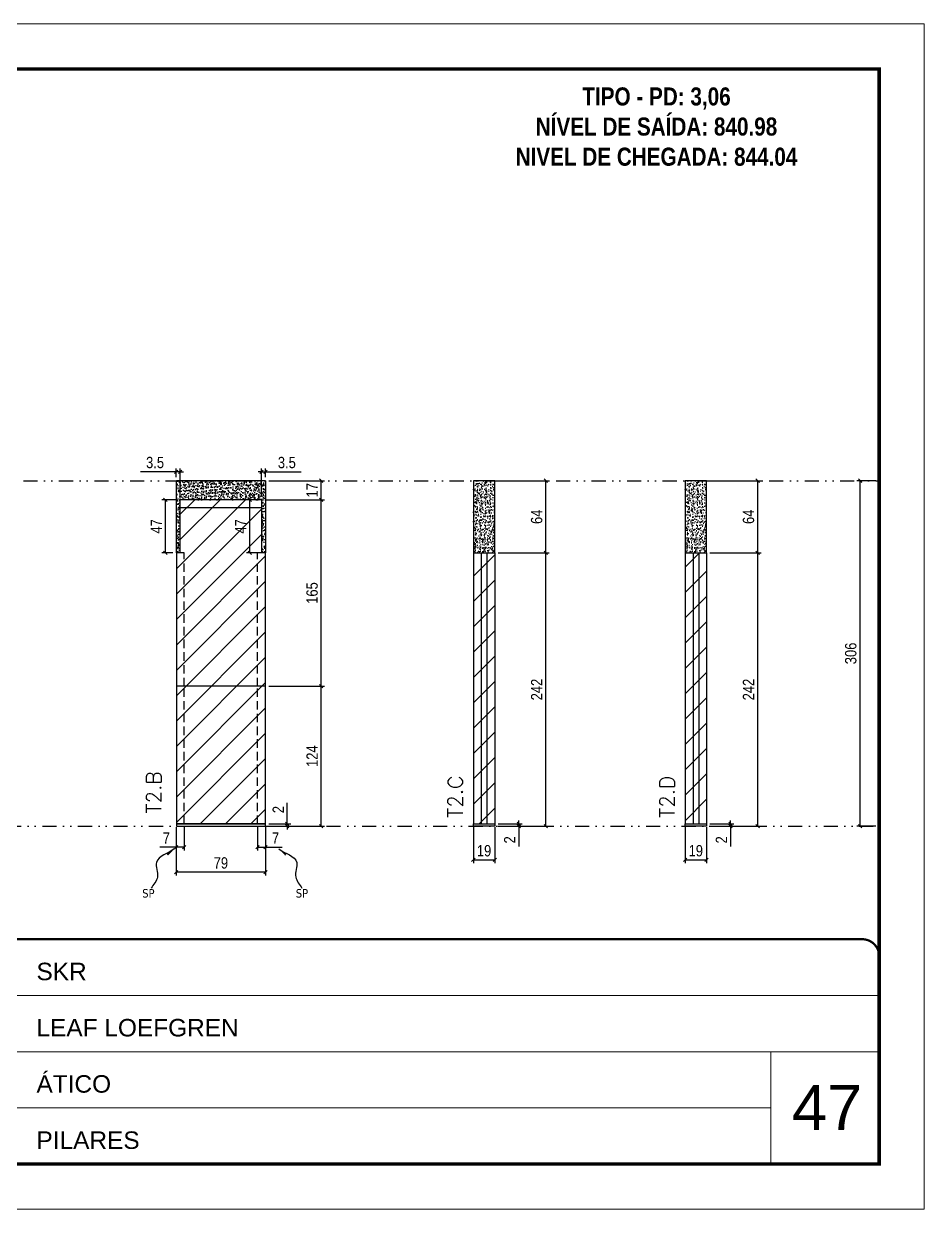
# Model space of a CAD drawing. Extents: x 14400 to 27878, y -21631 to 6985.
# Drawn here: x 18271 to 19068, y -6700 to -5650 of the extents above; entities that cross this region are included whole.
import ezdxf

# ---------------------------------------------------------------- set-up
doc = ezdxf.new("R2010")
doc.units = 0
for name, pattern in [('CONTINUO', [0]), ('DASHED', [0.75, 0.5, -0.25]), ('DIVIDE2', [0.625, 0.25, -0.125, 0, -0.125, 0, -0.125]), ('HIDDEN', [0.375, 0.25, -0.125])]:
    doc.linetypes.add(name, pattern=pattern)
for name, color, linetype, lineweight in [('CARIMBO', 255, 'Continuous', 9), ('Folhas', 255, 'Continuous', 9), ('Hachura', 251, 'Continuous', 9), ('SARRAFO DE PRESSAO', 251, 'DASHED', 9), ('Texto Seção', 7, 'Continuous', 15)]:
    doc.layers.add(name, color=color, linetype=linetype, lineweight=lineweight)
for name, color, linetype in [('COTA', 241, 'Continuous'), ('NOMENCLATURA', 7, 'Continuous'), ('Nível', 160, 'Continuous'), ('Painéis', 200, 'Continuous'), ('SARR_2.2x7', 40, 'Continuous'), ('texto', 7, 'Continuous')]:
    doc.layers.add(name, color=color, linetype=linetype)
doc.styles.add('ARIAL', font='arial.ttf')
doc.styles.add('COTA TECNICA', font='techl___.ttf', dxfattribs={"height": 10})
doc.styles.add('COTA TECNICA-50', font='techl___.ttf', dxfattribs={"height": 10})
doc.styles.add('REGUA-120', font='ROMANS.shx', dxfattribs={"height": 15})
doc.styles.add('ROMANC', font='techb___.ttf', dxfattribs={"height": 2.5})
doc.styles.get("Standard").update_dxf_attribs({"font": 'arial.ttf'})
doc.dimstyles.new('COTA PAINEL-50', dxfattribs={"dimtxt": 10, "dimasz": 3, "dimexe": 3, "dimexo": 3, "dimgap": 3, "dimtad": 1, "dimdec": 1, "dimzin": 12, "dimdsep": 46, "dimtxsty": 'COTA TECNICA-50', "dimblk1": 'OBLIQUE', "dimblk2": 'OBLIQUE', "dimsah": 1, "dimcen": 0.9, "dimclrd": 4, "dimclre": 4, "dimclrt": 240, "dimadec": 1, "dimazin": 3, "dimtfac": 1, "dimtdec": 1, "dimtmove": 0, "dimatfit": 3, "dimfxl": 1, "dimtolj": 1, "dimtzin": 12, "dimarcsym": 0})
doc.dimstyles.new('PAINEL', dxfattribs={"dimtxt": 10, "dimasz": 3, "dimexe": 3, "dimexo": 3, "dimgap": 3, "dimtad": 1, "dimdec": 1, "dimzin": 12, "dimdsep": 46, "dimtxsty": 'COTA TECNICA', "dimblk1": 'OBLIQUE', "dimblk2": 'OBLIQUE', "dimsah": 1, "dimcen": 0.9, "dimclrd": 4, "dimclre": 4, "dimclrt": 240, "dimadec": 1, "dimazin": 3, "dimtfac": 1, "dimtdec": 1, "dimtmove": 0, "dimatfit": 3, "dimfxl": 1, "dimtolj": 1, "dimtzin": 12, "dimarcsym": 0})
doc.dimstyles.get("Standard").update_dxf_attribs({"dimtxt": 0.18, "dimasz": 0.18, "dimexe": 0.18, "dimexo": 0.0625, "dimgap": 0.09, "dimtad": 0, "dimtih": 1, "dimtoh": 1, "dimdec": 4, "dimzin": 0, "dimdsep": 46, "dimtxsty": 'Standard', "dimcen": 0.09, "dimadec": 0, "dimazin": 0, "dimtfac": 1, "dimtdec": 4, "dimtofl": 0, "dimtmove": 0, "dimatfit": 3, "dimfxl": 1, "dimtolj": 1, "dimtzin": 0, "dimarcsym": 0})

# ---------------------------------------------------------------- blocks, each defined once
blk = doc.blocks.new('9999999999')
at = {"color": 30, "linetype": 'CONTINUO'}
for p, q in [((98564.6, 34379.6), (99584, 34379.6)), ((98564.6, 34329.8), (99488, 34329.8)), ((99584, 34329.8), (99488, 34329.8)), ((99488, 34329.8), (99488, 34230.2)), ((98564.6, 34280), (99488, 34280))]:
    blk.add_line(p, q, dxfattribs=at)
at = {"color": 30, "linetype": 'CONTINUO', "const_width": 2}
blk.add_lwpolyline([(99584, 34230.2), (99584, 34414.4, 0.414214), (99569, 34429.4), (98229, 34429.4, 0.414214), (98214, 34414.4), (98214, 34245.2, 0.414214), (98229, 34230.2), (99584, 34230.2)], format="xyb", dxfattribs=at)
at = {"layer": 'Folhas'}
blk.add_lwpolyline([(98139, 34190.2), (99624, 34190.2), (99624, 35240.2), (98139, 35240.2)], close=True, dxfattribs=at)
at = {"layer": 'Folhas', "color": 30, "const_width": 3}
blk.add_lwpolyline([(98214, 34230.2), (99584, 34230.2), (99584, 35200.2), (98214, 35200.2)], close=True, dxfattribs=at)
at = {"color": 7, "linetype": 'Continuous', "ltscale": 5, "style": 'ARIAL'}
for s, height, p in [('SKR', 15.48, (98837.7, 34393.1)), ('LEAF LOEFGREN', 15.483, (98837.7, 34343.3)), ('ÁTICO', 15.48, (98837.7, 34293.5)), ('PILARES', 15.48, (98837.7, 34243.7))]:
    blk.add_text(s, height=height, dxfattribs=at).set_placement(p)
blk = doc.blocks.new('_Oblique')
at = {"color": 0, "linetype": 'ByBlock', "lineweight": -2}
blk.add_line((-0.5, -0.5), (0.5, 0.5), dxfattribs=at)
blk = doc.blocks.new('*D2225')
at = {"layer": 'COTA', "color": 4, "lineweight": -2, "transparency": 16777216}
for p, q in [((19025.5, -6054.3), (19008.6, -6054.3)), ((19011.6, -6360.3), (19011.6, -6054.3)), ((19025.5, -6360.3), (19008.6, -6360.3))]:
    blk.add_line(p, q, dxfattribs=at)
at = {"layer": 'Defpoints', "color": 0, "transparency": 16777216}
for p in [(19011.6, -6054.3), (19028.5, -6054.3), (19028.5, -6360.3)]:
    blk.add_point(p, dxfattribs=at)
at = {"layer": 'COTA', "color": 4, "lineweight": -2, "transparency": 16777216, "xscale": 3, "yscale": 3, "zscale": 3}
for p, rotation in [((19011.6, -6054.3), 90), ((19011.6, -6360.3), 270)]:
    blk.add_blockref('_Oblique', p, dxfattribs=dict(at, rotation=rotation))
at = {"layer": 'COTA', "color": 240, "transparency": 16777216, "insert": (19003.4, -6207.3), "char_height": 10, "attachment_point": 5, "rotation": 90, "style": 'COTA TECNICA'}
blk.add_mtext('\\A1;306', dxfattribs=at)
blk = doc.blocks.new('*D2234')
at = {"layer": 'COTA', "color": 4, "lineweight": -2, "transparency": 16777216}
for p, q in [((18406, -6361.3), (18406, -6404)), ((18485, -6361.3), (18485, -6404)), ((18485, -6401), (18406, -6401))]:
    blk.add_line(p, q, dxfattribs=at)
at = {"layer": 'Defpoints', "color": 0, "transparency": 16777216}
for p in [(18406, -6358.3), (18485, -6358.3), (18406, -6401)]:
    blk.add_point(p, dxfattribs=at)
at = {"layer": 'COTA', "color": 4, "lineweight": -2, "transparency": 16777216, "xscale": 3, "yscale": 3, "zscale": 3, "rotation": 180}
blk.add_blockref('_Oblique', (18406, -6401), dxfattribs=at)
at = {"layer": 'COTA', "color": 4, "lineweight": -2, "transparency": 16777216, "xscale": 3, "yscale": 3, "zscale": 3}
blk.add_blockref('_Oblique', (18485, -6401), dxfattribs=at)
at = {"layer": 'COTA', "color": 240, "transparency": 16777216, "insert": (18445.5, -6392.9), "char_height": 10, "attachment_point": 5, "style": 'COTA TECNICA'}
blk.add_mtext('\\A1;79', dxfattribs=at)
blk = doc.blocks.new('*D2235')
at = {"layer": 'COTA', "color": 4, "lineweight": -2, "transparency": 16777216}
for p, q in [((18478, -6361.3), (18478, -6381.8)), ((18485, -6363.3), (18485, -6381.8)), ((18478, -6378.8), (18485, -6378.8)), ((18485, -6378.8), (18499.8, -6378.8))]:
    blk.add_line(p, q, dxfattribs=at)
at = {"layer": 'Defpoints', "color": 0, "transparency": 16777216}
for p in [(18478, -6358.3), (18485, -6360.3), (18485, -6378.8)]:
    blk.add_point(p, dxfattribs=at)
at = {"layer": 'COTA', "color": 4, "lineweight": -2, "transparency": 16777216, "xscale": 3, "yscale": 3, "zscale": 3, "rotation": 180}
blk.add_blockref('_Oblique', (18478, -6378.8), dxfattribs=at)
at = {"layer": 'COTA', "color": 4, "lineweight": -2, "transparency": 16777216, "xscale": 3, "yscale": 3, "zscale": 3}
blk.add_blockref('_Oblique', (18485, -6378.8), dxfattribs=at)
at = {"layer": 'COTA', "color": 240, "transparency": 16777216, "insert": (18493.9, -6370.8), "char_height": 10, "attachment_point": 5, "style": 'COTA TECNICA-50'}
blk.add_mtext('\\A1;7', dxfattribs=at)
blk = doc.blocks.new('*D2236')
at = {"layer": 'COTA', "color": 4, "lineweight": -2, "transparency": 16777216}
for p, q in [((18413, -6361.3), (18413, -6381.8)), ((18406, -6363.3), (18406, -6381.8)), ((18406, -6378.8), (18391.3, -6378.8)), ((18413, -6378.8), (18406, -6378.8))]:
    blk.add_line(p, q, dxfattribs=at)
at = {"layer": 'Defpoints', "color": 0, "transparency": 16777216}
for p in [(18406, -6360.3), (18413, -6358.3), (18406, -6378.8)]:
    blk.add_point(p, dxfattribs=at)
at = {"layer": 'COTA', "color": 4, "lineweight": -2, "transparency": 16777216, "xscale": 3, "yscale": 3, "zscale": 3, "rotation": 180}
blk.add_blockref('_Oblique', (18406, -6378.8), dxfattribs=at)
at = {"layer": 'COTA', "color": 4, "lineweight": -2, "transparency": 16777216, "xscale": 3, "yscale": 3, "zscale": 3}
blk.add_blockref('_Oblique', (18413, -6378.8), dxfattribs=at)
at = {"layer": 'COTA', "color": 240, "transparency": 16777216, "insert": (18397.2, -6370.8), "char_height": 10, "attachment_point": 5, "style": 'COTA TECNICA-50'}
blk.add_mtext('\\A1;7', dxfattribs=at)
blk = doc.blocks.new('*D2238')
at = {"layer": 'COTA', "color": 4, "linetype": 'ByBlock', "lineweight": -2, "transparency": 16777216}
for p, q in [((18488, -6236.3), (18537.4, -6236.3)), ((18534.4, -6360.3), (18534.4, -6236.3)), ((18488, -6360.3), (18537.4, -6360.3))]:
    blk.add_line(p, q, dxfattribs=at)
at = {"layer": 'Defpoints', "color": 0, "linetype": 'ByBlock', "transparency": 16777216}
for p in [(18485, -6236.3), (18534.4, -6236.3), (18485, -6360.3)]:
    blk.add_point(p, dxfattribs=at)
at = {"layer": 'COTA', "color": 4, "linetype": 'ByBlock', "lineweight": -2, "transparency": 16777216, "xscale": 3, "yscale": 3, "zscale": 3}
for p, rotation in [((18534.4, -6236.3), 90), ((18534.4, -6360.3), 270)]:
    blk.add_blockref('_Oblique', p, dxfattribs=dict(at, rotation=rotation))
at = {"layer": 'COTA', "color": 240, "linetype": 'ByBlock', "transparency": 16777216, "insert": (18526.3, -6298.3), "char_height": 10, "attachment_point": 5, "rotation": 90, "style": 'COTA TECNICA'}
blk.add_mtext('\\A1;124', dxfattribs=at)
blk = doc.blocks.new('*D2237')
at = {"layer": 'COTA', "color": 4, "lineweight": -2, "transparency": 16777216}
for p, q in [((18504.3, -6358.3), (18504.3, -6339.5)), ((18488, -6358.3), (18507.3, -6358.3)), ((18488, -6360.3), (18507.3, -6360.3)), ((18504.3, -6360.3), (18504.3, -6358.3)), ((18504.3, -6360.3), (18504.3, -6363.3))]:
    blk.add_line(p, q, dxfattribs=at)
at = {"layer": 'Defpoints', "color": 0, "transparency": 16777216}
for p in [(18485, -6358.3), (18485, -6360.3), (18504.3, -6360.3)]:
    blk.add_point(p, dxfattribs=at)
at = {"layer": 'COTA', "color": 4, "lineweight": -2, "transparency": 16777216, "xscale": 3, "yscale": 3, "zscale": 3}
for p, rotation in [((18504.3, -6358.3), 270), ((18504.3, -6360.3), 90)]:
    blk.add_blockref('_Oblique', p, dxfattribs=dict(at, rotation=rotation))
at = {"layer": 'COTA', "color": 240, "transparency": 16777216, "insert": (18496.3, -6345.6), "char_height": 10, "attachment_point": 5, "rotation": 90, "style": 'COTA TECNICA-50'}
blk.add_mtext('\\A1;2', dxfattribs=at)
blk = doc.blocks.new('*D2239')
at = {"layer": 'COTA', "color": 4, "linetype": 'ByBlock', "lineweight": -2, "transparency": 16777216}
for p, q in [((18488, -6236.3), (18537.4, -6236.3)), ((18534.4, -6360.3), (18534.4, -6236.3)), ((18488, -6360.3), (18537.4, -6360.3))]:
    blk.add_line(p, q, dxfattribs=at)
at = {"layer": 'Defpoints', "color": 0, "linetype": 'ByBlock', "transparency": 16777216}
for p in [(18485, -6236.3), (18534.4, -6236.3), (18485, -6360.3)]:
    blk.add_point(p, dxfattribs=at)
at = {"layer": 'COTA', "color": 4, "linetype": 'ByBlock', "lineweight": -2, "transparency": 16777216, "xscale": 3, "yscale": 3, "zscale": 3}
for p, rotation in [((18534.4, -6236.3), 90), ((18534.4, -6360.3), 270)]:
    blk.add_blockref('_Oblique', p, dxfattribs=dict(at, rotation=rotation))
at = {"layer": 'COTA', "color": 240, "linetype": 'ByBlock', "transparency": 16777216, "insert": (18526.3, -6298.3), "char_height": 10, "attachment_point": 5, "rotation": 90, "style": 'COTA TECNICA'}
blk.add_mtext('\\A1;124', dxfattribs=at)
blk = doc.blocks.new('*D2240')
at = {"layer": 'COTA', "color": 4, "lineweight": -2, "transparency": 16777216}
for p, q in [((18488, -6054.3), (18537.4, -6054.3)), ((18534.4, -6071.3), (18534.4, -6054.3)), ((18484.5, -6071.3), (18537.4, -6071.3))]:
    blk.add_line(p, q, dxfattribs=at)
at = {"layer": 'Defpoints', "color": 0, "transparency": 16777216}
for p in [(18485, -6054.3), (18534.4, -6054.3), (18481.5, -6071.3)]:
    blk.add_point(p, dxfattribs=at)
at = {"layer": 'COTA', "color": 4, "lineweight": -2, "transparency": 16777216, "xscale": 3, "yscale": 3, "zscale": 3}
for p, rotation in [((18534.4, -6054.3), 90), ((18534.4, -6071.3), 270)]:
    blk.add_blockref('_Oblique', p, dxfattribs=dict(at, rotation=rotation))
at = {"layer": 'COTA', "color": 240, "transparency": 16777216, "insert": (18526.3, -6062.8), "char_height": 10, "attachment_point": 5, "rotation": 90, "style": 'COTA TECNICA'}
blk.add_mtext('\\A1;17', dxfattribs=at)
blk = doc.blocks.new('*D2241')
at = {"layer": 'COTA', "color": 4, "lineweight": -2, "transparency": 16777216}
for p, q in [((18484.5, -6071.3), (18537.4, -6071.3)), ((18534.4, -6236.3), (18534.4, -6071.3)), ((18488, -6236.3), (18537.4, -6236.3))]:
    blk.add_line(p, q, dxfattribs=at)
at = {"layer": 'Defpoints', "color": 0, "transparency": 16777216}
for p in [(18481.5, -6071.3), (18534.4, -6071.3), (18485, -6236.3)]:
    blk.add_point(p, dxfattribs=at)
at = {"layer": 'COTA', "color": 4, "lineweight": -2, "transparency": 16777216, "xscale": 3, "yscale": 3, "zscale": 3}
for p, rotation in [((18534.4, -6071.3), 90), ((18534.4, -6236.3), 270)]:
    blk.add_blockref('_Oblique', p, dxfattribs=dict(at, rotation=rotation))
at = {"layer": 'COTA', "color": 240, "transparency": 16777216, "insert": (18526.3, -6153.8), "char_height": 10, "attachment_point": 5, "rotation": 90, "style": 'COTA TECNICA'}
blk.add_mtext('\\A1;165', dxfattribs=at)
blk = doc.blocks.new('*D2242')
at = {"layer": 'COTA', "color": 4, "lineweight": -2, "transparency": 16777216}
for p, q in [((18669.1, -6361.3), (18669.1, -6393.2)), ((18688.1, -6361.3), (18688.1, -6393.2)), ((18669.1, -6390.2), (18688.1, -6390.2))]:
    blk.add_line(p, q, dxfattribs=at)
at = {"layer": 'Defpoints', "color": 0, "transparency": 16777216}
for p in [(18669.1, -6358.3), (18688.1, -6358.3), (18688.1, -6390.2)]:
    blk.add_point(p, dxfattribs=at)
at = {"layer": 'COTA', "color": 4, "lineweight": -2, "transparency": 16777216, "xscale": 3, "yscale": 3, "zscale": 3, "rotation": 180}
blk.add_blockref('_Oblique', (18669.1, -6390.2), dxfattribs=at)
at = {"layer": 'COTA', "color": 4, "lineweight": -2, "transparency": 16777216, "xscale": 3, "yscale": 3, "zscale": 3}
blk.add_blockref('_Oblique', (18688.1, -6390.2), dxfattribs=at)
at = {"layer": 'COTA', "color": 240, "transparency": 16777216, "insert": (18678.6, -6382.1), "char_height": 10, "attachment_point": 5, "style": 'COTA TECNICA'}
blk.add_mtext('\\A1;19', dxfattribs=at)
blk = doc.blocks.new('*D2243')
at = {"layer": 'COTA', "color": 4, "lineweight": -2, "transparency": 16777216}
for p, q in [((18691.1, -6358.3), (18712.3, -6358.3)), ((18691.1, -6360.3), (18712.3, -6360.3)), ((18709.3, -6358.3), (18709.3, -6355.3)), ((18709.3, -6358.3), (18709.3, -6360.3)), ((18709.3, -6360.3), (18709.3, -6378.4))]:
    blk.add_line(p, q, dxfattribs=at)
at = {"layer": 'Defpoints', "color": 0, "transparency": 16777216}
for p in [(18688.1, -6358.3), (18688.1, -6360.3), (18709.3, -6358.3)]:
    blk.add_point(p, dxfattribs=at)
at = {"layer": 'COTA', "color": 4, "lineweight": -2, "transparency": 16777216, "xscale": 3, "yscale": 3, "zscale": 3}
for p, rotation in [((18709.3, -6358.3), 270), ((18709.3, -6360.3), 90)]:
    blk.add_blockref('_Oblique', p, dxfattribs=dict(at, rotation=rotation))
at = {"layer": 'COTA', "color": 240, "transparency": 16777216, "insert": (18701.3, -6372.4), "char_height": 10, "attachment_point": 5, "rotation": 90, "style": 'COTA TECNICA-50'}
blk.add_mtext('\\A1;2', dxfattribs=at)
blk = doc.blocks.new('*D2244')
at = {"layer": 'COTA', "color": 4, "lineweight": -2, "transparency": 16777216}
for p, q in [((18691.1, -6118.3), (18736.3, -6118.3)), ((18733.3, -6360.3), (18733.3, -6118.3)), ((18691.1, -6360.3), (18736.3, -6360.3))]:
    blk.add_line(p, q, dxfattribs=at)
at = {"layer": 'Defpoints', "color": 0, "transparency": 16777216}
for p in [(18688.1, -6118.3), (18733.3, -6118.3), (18688.1, -6360.3)]:
    blk.add_point(p, dxfattribs=at)
at = {"layer": 'COTA', "color": 4, "lineweight": -2, "transparency": 16777216, "xscale": 3, "yscale": 3, "zscale": 3}
for p, rotation in [((18733.3, -6118.3), 90), ((18733.3, -6360.3), 270)]:
    blk.add_blockref('_Oblique', p, dxfattribs=dict(at, rotation=rotation))
at = {"layer": 'COTA', "color": 240, "transparency": 16777216, "insert": (18725.2, -6239.3), "char_height": 10, "attachment_point": 5, "rotation": 90, "style": 'COTA TECNICA-50'}
blk.add_mtext('\\A1;242', dxfattribs=at)
blk = doc.blocks.new('*D2245')
at = {"layer": 'COTA', "color": 4, "lineweight": -2, "transparency": 16777216}
for p, q in [((18691.1, -6054.3), (18736.3, -6054.3)), ((18733.3, -6118.3), (18733.3, -6054.3)), ((18691.1, -6118.3), (18736.3, -6118.3))]:
    blk.add_line(p, q, dxfattribs=at)
at = {"layer": 'Defpoints', "color": 0, "transparency": 16777216}
for p in [(18688.1, -6054.3), (18733.3, -6054.3), (18688.1, -6118.3)]:
    blk.add_point(p, dxfattribs=at)
at = {"layer": 'COTA', "color": 4, "lineweight": -2, "transparency": 16777216, "xscale": 3, "yscale": 3, "zscale": 3}
for p, rotation in [((18733.3, -6054.3), 90), ((18733.3, -6118.3), 270)]:
    blk.add_blockref('_Oblique', p, dxfattribs=dict(at, rotation=rotation))
at = {"layer": 'COTA', "color": 240, "transparency": 16777216, "insert": (18725.2, -6086.3), "char_height": 10, "attachment_point": 5, "rotation": 90, "style": 'COTA TECNICA'}
blk.add_mtext('\\A1;64', dxfattribs=at)
blk = doc.blocks.new('*D2246')
at = {"layer": 'COTA', "color": 4, "lineweight": -2, "transparency": 16777216}
for p, q in [((18856.6, -6361.3), (18856.6, -6393.2)), ((18875.6, -6361.3), (18875.6, -6393.2)), ((18856.6, -6390.2), (18875.6, -6390.2))]:
    blk.add_line(p, q, dxfattribs=at)
at = {"layer": 'Defpoints', "color": 0, "transparency": 16777216}
for p in [(18856.6, -6358.3), (18875.6, -6358.3), (18875.6, -6390.2)]:
    blk.add_point(p, dxfattribs=at)
at = {"layer": 'COTA', "color": 4, "lineweight": -2, "transparency": 16777216, "xscale": 3, "yscale": 3, "zscale": 3, "rotation": 180}
blk.add_blockref('_Oblique', (18856.6, -6390.2), dxfattribs=at)
at = {"layer": 'COTA', "color": 4, "lineweight": -2, "transparency": 16777216, "xscale": 3, "yscale": 3, "zscale": 3}
blk.add_blockref('_Oblique', (18875.6, -6390.2), dxfattribs=at)
at = {"layer": 'COTA', "color": 240, "transparency": 16777216, "insert": (18866.1, -6382.1), "char_height": 10, "attachment_point": 5, "style": 'COTA TECNICA'}
blk.add_mtext('\\A1;19', dxfattribs=at)
blk = doc.blocks.new('*D2247')
at = {"layer": 'COTA', "color": 4, "lineweight": -2, "transparency": 16777216}
for p, q in [((18878.6, -6358.3), (18899.8, -6358.3)), ((18878.6, -6360.3), (18899.8, -6360.3)), ((18896.8, -6358.3), (18896.8, -6355.3)), ((18896.8, -6358.3), (18896.8, -6360.3)), ((18896.8, -6360.3), (18896.8, -6378.4))]:
    blk.add_line(p, q, dxfattribs=at)
at = {"layer": 'Defpoints', "color": 0, "transparency": 16777216}
for p in [(18875.6, -6358.3), (18875.6, -6360.3), (18896.8, -6358.3)]:
    blk.add_point(p, dxfattribs=at)
at = {"layer": 'COTA', "color": 4, "lineweight": -2, "transparency": 16777216, "xscale": 3, "yscale": 3, "zscale": 3}
for p, rotation in [((18896.8, -6358.3), 270), ((18896.8, -6360.3), 90)]:
    blk.add_blockref('_Oblique', p, dxfattribs=dict(at, rotation=rotation))
at = {"layer": 'COTA', "color": 240, "transparency": 16777216, "insert": (18888.8, -6372.4), "char_height": 10, "attachment_point": 5, "rotation": 90, "style": 'COTA TECNICA-50'}
blk.add_mtext('\\A1;2', dxfattribs=at)
blk = doc.blocks.new('*D2248')
at = {"layer": 'COTA', "color": 4, "lineweight": -2, "transparency": 16777216}
for p, q in [((18878.6, -6118.3), (18923.9, -6118.3)), ((18920.9, -6360.3), (18920.9, -6118.3)), ((18878.6, -6360.3), (18923.9, -6360.3))]:
    blk.add_line(p, q, dxfattribs=at)
at = {"layer": 'Defpoints', "color": 0, "transparency": 16777216}
for p in [(18875.6, -6118.3), (18920.9, -6118.3), (18875.6, -6360.3)]:
    blk.add_point(p, dxfattribs=at)
at = {"layer": 'COTA', "color": 4, "lineweight": -2, "transparency": 16777216, "xscale": 3, "yscale": 3, "zscale": 3}
for p, rotation in [((18920.9, -6118.3), 90), ((18920.9, -6360.3), 270)]:
    blk.add_blockref('_Oblique', p, dxfattribs=dict(at, rotation=rotation))
at = {"layer": 'COTA', "color": 240, "transparency": 16777216, "insert": (18912.8, -6239.3), "char_height": 10, "attachment_point": 5, "rotation": 90, "style": 'COTA TECNICA-50'}
blk.add_mtext('\\A1;242', dxfattribs=at)
blk = doc.blocks.new('*D2249')
at = {"layer": 'COTA', "color": 4, "lineweight": -2, "transparency": 16777216}
for p, q in [((18878.6, -6054.3), (18923.9, -6054.3)), ((18920.9, -6118.3), (18920.9, -6054.3)), ((18878.6, -6118.3), (18923.9, -6118.3))]:
    blk.add_line(p, q, dxfattribs=at)
at = {"layer": 'Defpoints', "color": 0, "transparency": 16777216}
for p in [(18875.6, -6054.3), (18920.9, -6054.3), (18875.6, -6118.3)]:
    blk.add_point(p, dxfattribs=at)
at = {"layer": 'COTA', "color": 4, "lineweight": -2, "transparency": 16777216, "xscale": 3, "yscale": 3, "zscale": 3}
for p, rotation in [((18920.9, -6054.3), 90), ((18920.9, -6118.3), 270)]:
    blk.add_blockref('_Oblique', p, dxfattribs=dict(at, rotation=rotation))
at = {"layer": 'COTA', "color": 240, "transparency": 16777216, "insert": (18912.8, -6086.3), "char_height": 10, "attachment_point": 5, "rotation": 90, "style": 'COTA TECNICA'}
blk.add_mtext('\\A1;64', dxfattribs=at)
blk = doc.blocks.new('*D2907')
at = {"layer": 'COTA', "color": 4, "lineweight": -2, "transparency": 16777216}
for p, q in [((18406, -6046.5), (18374.4, -6046.5)), ((18406, -6051.3), (18406, -6043.5)), ((18409.5, -6046.5), (18406, -6046.5)), ((18409.5, -6068.3), (18409.5, -6043.5)), ((18409.5, -6046.5), (18412.5, -6046.5))]:
    blk.add_line(p, q, dxfattribs=at)
at = {"layer": 'Defpoints', "color": 0, "transparency": 16777216}
for p in [(18406, -6046.5), (18406, -6054.3), (18409.5, -6071.3)]:
    blk.add_point(p, dxfattribs=at)
at = {"layer": 'COTA', "color": 4, "lineweight": -2, "transparency": 16777216, "xscale": 3, "yscale": 3, "zscale": 3}
blk.add_blockref('_Oblique', (18406, -6046.5), dxfattribs=at)
at = {"layer": 'COTA', "color": 4, "lineweight": -2, "transparency": 16777216, "xscale": 3, "yscale": 3, "zscale": 3, "rotation": 180}
blk.add_blockref('_Oblique', (18409.5, -6046.5), dxfattribs=at)
at = {"layer": 'COTA', "color": 240, "transparency": 16777216, "insert": (18387.2, -6038.3), "char_height": 10, "attachment_point": 5, "style": 'COTA TECNICA'}
blk.add_mtext('\\A1;3.5', dxfattribs=at)
blk = doc.blocks.new('*D2908')
at = {"layer": 'COTA', "color": 4, "lineweight": -2, "transparency": 16777216}
for p, q in [((18481.5, -6046.5), (18478.5, -6046.5)), ((18481.5, -6068.3), (18481.5, -6043.5)), ((18481.5, -6046.5), (18485, -6046.5)), ((18485, -6051.3), (18485, -6043.5)), ((18485, -6046.5), (18516.7, -6046.5))]:
    blk.add_line(p, q, dxfattribs=at)
at = {"layer": 'Defpoints', "color": 0, "transparency": 16777216}
for p in [(18485, -6046.5), (18485, -6054.3), (18481.5, -6071.3)]:
    blk.add_point(p, dxfattribs=at)
at = {"layer": 'COTA', "color": 4, "lineweight": -2, "transparency": 16777216, "xscale": 3, "yscale": 3, "zscale": 3}
blk.add_blockref('_Oblique', (18481.5, -6046.5), dxfattribs=at)
at = {"layer": 'COTA', "color": 4, "lineweight": -2, "transparency": 16777216, "xscale": 3, "yscale": 3, "zscale": 3, "rotation": 180}
blk.add_blockref('_Oblique', (18485, -6046.5), dxfattribs=at)
at = {"layer": 'COTA', "color": 240, "transparency": 16777216, "insert": (18503.9, -6038.3), "char_height": 10, "attachment_point": 5, "style": 'COTA TECNICA'}
blk.add_mtext('\\A1;3.5', dxfattribs=at)
blk = doc.blocks.new('*D2909')
at = {"layer": 'COTA', "color": 4, "lineweight": -2, "transparency": 16777216}
for p, q in [((18406.5, -6071.3), (18393.3, -6071.3)), ((18396.3, -6118.3), (18396.3, -6071.3)), ((18403, -6118.3), (18393.3, -6118.3))]:
    blk.add_line(p, q, dxfattribs=at)
at = {"layer": 'Defpoints', "color": 0, "transparency": 16777216}
for p in [(18396.3, -6071.3), (18409.5, -6071.3), (18406, -6118.3)]:
    blk.add_point(p, dxfattribs=at)
at = {"layer": 'COTA', "color": 4, "lineweight": -2, "transparency": 16777216, "xscale": 3, "yscale": 3, "zscale": 3}
for p, rotation in [((18396.3, -6071.3), 90), ((18396.3, -6118.3), 270)]:
    blk.add_blockref('_Oblique', p, dxfattribs=dict(at, rotation=rotation))
at = {"layer": 'COTA', "color": 240, "transparency": 16777216, "insert": (18388.3, -6094.8), "char_height": 10, "attachment_point": 5, "rotation": 90, "style": 'COTA TECNICA'}
blk.add_mtext('\\A1;47', dxfattribs=at)
blk = doc.blocks.new('*D2910')
at = {"layer": 'COTA', "color": 4, "lineweight": -2, "transparency": 16777216}
for p, q in [((18478.5, -6071.3), (18468.1, -6071.3)), ((18471.1, -6118.3), (18471.1, -6071.3)), ((18478.5, -6118.3), (18468.1, -6118.3))]:
    blk.add_line(p, q, dxfattribs=at)
at = {"layer": 'Defpoints', "color": 0, "transparency": 16777216}
for p in [(18471.1, -6071.3), (18481.5, -6071.3), (18481.5, -6118.3)]:
    blk.add_point(p, dxfattribs=at)
at = {"layer": 'COTA', "color": 4, "lineweight": -2, "transparency": 16777216, "xscale": 3, "yscale": 3, "zscale": 3}
for p, rotation in [((18471.1, -6071.3), 90), ((18471.1, -6118.3), 270)]:
    blk.add_blockref('_Oblique', p, dxfattribs=dict(at, rotation=rotation))
at = {"layer": 'COTA', "color": 240, "transparency": 16777216, "insert": (18463, -6094.8), "char_height": 10, "attachment_point": 5, "rotation": 90, "style": 'COTA TECNICA'}
blk.add_mtext('\\A1;47', dxfattribs=at)

msp = doc.modelspace()

# ---------------------------------------------------------------- hatches: boundary and pattern name
at = {"layer": 'COTA'}
h = msp.add_hatch(dxfattribs=at)
h.set_pattern_fill('AR-CONC', color=256, scale=0.03)
h.set_pattern_definition([(50, (-1585, 0), (5.4655401, -0.4781726), [0.5715, -6.2865]), (355, (-1585, 0), (-1.0573026, 5.7317054), [0.4572, -5.0292175]), (100.451445, (-1584.5445, -0.04), (4.4082374, 5.2535326), [0.4857003, -5.3427073]), (46.1842, (-1585, 1.524), (8.1323712, -1.2612698), [0.85725, -9.42975]), (96.635558, (-1584.322, 1.419), (7.122124, 7.4227837), [0.7285507, -8.0140682]), (351.18415, (-1585, 1.524), (7.122124, 7.4227837), [0.685799, -7.543792]), (21, (-1584.238, 1.143), (4.5484317, -3.0679559), [0.5715, -6.2865]), (326, (-1584.238, 1.143), (1.8540609, 5.525639), [0.4572, -5.0292]), (71.451445, (-1583.859, 0.8873), (6.4024926, 2.457683), [0.4857003, -5.3426981]), (37.5, (-1585, 0), (0.0926581, 2.53665117), [0, -4.96824, 0, -5.1054, 0, -5.04825]), (7.5, (-1585, 0), (2.00458988, 3.00541724), [0, -2.91084, 0, -4.85394, 0, -1.92405]), (327.5, (-1586.6993, 0), (4.06771786, -0.17186232), [0, -1.905, 0, -5.9436, 0, -7.8867]), (317.5, (-1587.4613, 0), (4.44387544, 0.76279473), [0, -2.4765, 0, -3.94716, 0, -5.6007])])
h.paths.add_polyline_path([(18481.55, -6071.316), (18481.55, -6118.316), (18485.05, -6118.316), (18485.05, -6054.316), (18406.05, -6054.316), (18406.05, -6118.316), (18409.55, -6118.316), (18409.55, -6071.316)])
h = msp.add_hatch(dxfattribs=at)
h.set_pattern_fill('AR-CONC', color=256, scale=0.03)
h.set_pattern_definition([(50, (3216.6473, -9193.601), (5.4655401, -0.4781726), [0.5715, -6.2865]), (355, (3216.6473, -9193.601), (-1.0573026, 5.7317054), [0.4572, -5.0292175]), (100.451445, (3217.103, -9193.6407), (4.4082374, 5.2535326), [0.4857003, -5.3427073]), (46.1842, (3216.647, -9192.077), (8.1323712, -1.2612698), [0.85725, -9.42975]), (96.63556, (3217.325, -9192.182), (7.122124, 7.4227837), [0.7285507, -8.0140682]), (351.18415, (3216.647, -9192.077), (7.122124, 7.4227837), [0.685799, -7.543792]), (21, (3217.4093, -9192.458), (4.5484317, -3.067956), [0.5715, -6.2865]), (326, (3217.4093, -9192.458), (1.8540609, 5.525639), [0.4572, -5.0292]), (71.451445, (3217.7883, -9192.7135), (6.4024926, 2.457683), [0.4857003, -5.3426981]), (37.5, (3216.6473, -9193.6009), (0.0926581, 2.53665117), [0, -4.96824, 0, -5.1054, 0, -5.04825]), (7.5, (3216.6473, -9193.6009), (2.00458988, 3.00541724), [0, -2.91084, 0, -4.85394, 0, -1.92405]), (327.5, (3214.948, -9193.6009), (4.06771786, -0.17186232), [0, -1.905, 0, -5.9436, 0, -7.8867]), (317.5, (3214.186, -9193.601), (4.44387544, 0.7627947), [0, -2.4765, 0, -3.94716, 0, -5.6007])])
h.paths.add_polyline_path([(18688.081, -6054.316), (18669.081, -6054.316), (18669.081, -6118.316), (18688.081, -6118.316)])
h = msp.add_hatch(dxfattribs=at)
h.set_pattern_fill('AR-CONC', color=256, scale=0.03)
h.set_pattern_definition([(50, (3404.2146, -9193.601), (5.4655401, -0.4781726), [0.5715, -6.2865]), (355, (3404.2146, -9193.601), (-1.0573026, 5.7317054), [0.4572, -5.0292175]), (100.451445, (3404.67, -9193.6407), (4.4082374, 5.2535326), [0.4857003, -5.3427073]), (46.1842, (3404.2146, -9192.077), (8.1323712, -1.2612698), [0.85725, -9.42975]), (96.63556, (3404.892, -9192.182), (7.122124, 7.4227837), [0.7285507, -8.0140682]), (351.18415, (3404.215, -9192.077), (7.122124, 7.4227837), [0.685799, -7.543792]), (21, (3404.9766, -9192.458), (4.5484317, -3.067956), [0.5715, -6.2865]), (326, (3404.9766, -9192.458), (1.8540609, 5.525639), [0.4572, -5.0292]), (71.451445, (3405.3556, -9192.7135), (6.4024926, 2.457683), [0.4857003, -5.3426981]), (37.5, (3404.2146, -9193.6009), (0.0926581, 2.53665117), [0, -4.96824, 0, -5.1054, 0, -5.04825]), (7.5, (3404.2146, -9193.6009), (2.00458988, 3.00541724), [0, -2.91084, 0, -4.85394, 0, -1.92405]), (327.5, (3402.5153, -9193.6009), (4.06771786, -0.17186232), [0, -1.905, 0, -5.9436, 0, -7.8867]), (317.5, (3401.7533, -9193.601), (4.44387544, 0.7627947), [0, -2.4765, 0, -3.94716, 0, -5.6007])])
h.paths.add_polyline_path([(18875.648, -6054.316), (18856.648, -6054.316), (18856.648, -6118.316), (18875.648, -6118.316)])
at = {"layer": 'Hachura'}
h = msp.add_hatch(dxfattribs=at)
h.set_pattern_fill('ANSI31', color=256, scale=5)
h.paths.add_polyline_path([(18207.158, -6236.316), (18128.158, -6236.316), (18128.158, -6358.316), (18207.158, -6358.316)])
h.paths.add_polyline_path([(18207.158, -6118.316), (18203.658, -6118.316), (18203.658, -6076.316), (18162.158, -6076.316), (18162.158, -6118.316), (18128.158, -6118.316), (18128.158, -6236.316), (18207.158, -6236.316)])
h.paths.add_polyline_path([(18485.05, -6118.316), (18481.55, -6118.316), (18481.55, -6071.316), (18409.55, -6071.316), (18409.55, -6118.316), (18406.05, -6118.316), (18406.05, -6236.316), (18485.05, -6236.316)])
h.paths.add_polyline_path([(18485.05, -6236.316), (18406.05, -6236.316), (18406.05, -6358.316), (18485.05, -6358.316)])
h.paths.add_polyline_path([(18688.081, -6118.316), (18669.081, -6118.316), (18669.081, -6358.316), (18688.081, -6358.316)])
h.paths.add_polyline_path([(18875.648, -6118.316), (18856.648, -6118.316), (18856.648, -6358.316), (18875.648, -6358.316)])

# ---------------------------------------------------------------- linework, layer by layer
at = {"layer": 'COTA'}
for p, q in [((18406.05, -6118.316), (18406.05, -6054.316)), ((18485.05, -6054.316), (18406.05, -6054.316)), ((18485.05, -6054.316), (18485.05, -6118.316))]:
    msp.add_line(p, q, dxfattribs=at)
for points in [[(18669.081, -6118.316), (18688.081, -6118.316), (18688.081, -6054.316), (18669.081, -6054.316)], [(18856.648, -6118.316), (18875.648, -6118.316), (18875.648, -6054.316), (18856.648, -6054.316)]]:
    msp.add_lwpolyline(points, close=True, dxfattribs=at)
at = {"layer": 'Nível', "color": 4, "linetype": 'DIVIDE2', "ltscale": 50}
for p, q in [((18050.505, -6054.316), (19028.467, -6054.316)), ((17658.467, -6360.316), (19028.467, -6360.316))]:
    msp.add_line(p, q, dxfattribs=at)
at = {"layer": 'Painéis'}
for p, q in [((18481.55, -6071.316), (18409.55, -6071.316)), ((18409.55, -6118.316), (18409.55, -6071.316)), ((18481.55, -6071.316), (18481.55, -6118.316)), ((18406.05, -6118.316), (18406.05, -6358.316)), ((18413.05, -6118.316), (18406.05, -6118.316)), ((18485.05, -6118.316), (18478.05, -6118.316)), ((18485.05, -6358.316), (18485.05, -6118.316)), ((18669.081, -6118.316), (18669.081, -6358.316)), ((18669.081, -6118.316), (18688.081, -6118.316)), ((18688.081, -6118.316), (18688.081, -6358.316)), ((18856.648, -6118.316), (18856.648, -6358.316)), ((18856.648, -6118.316), (18875.648, -6118.316)), ((18875.648, -6118.316), (18875.648, -6358.316)), ((18485.05, -6236.316), (18406.05, -6236.316)), ((18406.05, -6358.316), (18485.05, -6358.316)), ((18669.081, -6358.316), (18688.081, -6358.316)), ((18669.081, -6360.316), (18669.081, -6358.316)), ((18688.081, -6360.316), (18669.081, -6360.316)), ((18688.081, -6358.316), (18688.081, -6360.316)), ((18856.648, -6358.316), (18875.648, -6358.316)), ((18856.648, -6360.316), (18856.648, -6358.316)), ((18875.648, -6360.316), (18856.648, -6360.316)), ((18875.648, -6358.316), (18875.648, -6360.316))]:
    msp.add_line(p, q, dxfattribs=at)
msp.add_lwpolyline([(18485.05, -6358.316), (18406.05, -6358.316), (18406.05, -6360.316), (18485.05, -6360.316)], close=True, dxfattribs=at)
at = {"layer": 'SARR_2.2x7'}
for p, q in [((18481.55, -6078.316), (18409.55, -6078.316)), ((18676.081, -6118.316), (18676.081, -6358.316)), ((18681.081, -6118.316), (18681.081, -6358.316)), ((18863.648, -6118.316), (18863.648, -6358.316)), ((18868.648, -6118.316), (18868.648, -6358.316))]:
    msp.add_line(p, q, dxfattribs=at)
at = {"layer": 'SARR_2.2x7', "linetype": 'HIDDEN', "ltscale": 30}
for p, q in [((18413.05, -6236.316), (18413.05, -6118.316)), ((18478.05, -6236.316), (18478.05, -6118.316)), ((18413.05, -6358.316), (18413.05, -6236.316)), ((18478.05, -6358.316), (18478.05, -6236.316))]:
    msp.add_line(p, q, dxfattribs=at)

# ---------------------------------------------------------------- block references
at = {"layer": 'SARRAFO DE PRESSAO', "color": 6, "linetype": 'ByBlock'}
msp.add_blockref('9999999999', (-80555.511, -40889.804), dxfattribs=at)

# ---------------------------------------------------------------- texts
at = {"layer": 'CARIMBO', "style": 'ARIAL'}
msp.add_text('47', height=40, dxfattribs=at).set_placement((18951.328, -6629.455))
at = {"layer": 'NOMENCLATURA', "color": 2, "insert": (18831.306, -5706.014), "char_height": 16, "attachment_point": 2, "style": 'ROMANC'}
msp.add_mtext_dynamic_manual_height_columns('TIPO - PD: 3,06\\PNÍVEL DE SAÍDA: 840.98\\PNIVEL DE CHEGADA: 844.04', width=432.35115, gutter_width=1, heights=[0], dxfattribs=at)
at = {"layer": 'texto', "color": 0, "char_height": 7.5, "attachment_point": 5}
for insert in [(18381.273, -6419.807), (18517.298, -6419.807)]:
    msp.add_mtext('{\\fTahoma|b0|i0|c0|p34;\\C4;SP}', dxfattribs=dict(at, insert=insert))
at = {"layer": 'Texto Seção', "char_height": 13, "attachment_point": 7, "rotation": 90, "style": 'REGUA-120'}
for s, insert, width in [('T2.B', (18392.579, -6349.064), 285.32988), ('T2.C', (18659.631, -6352.904), 370.6998), ('T2.D', (18847.198, -6352.904), 370.6998)]:
    msp.add_mtext(s, dxfattribs=dict(at, insert=insert, width=width))

# ---------------------------------------------------------------- dimensions: what is measured, and where the dimension line sits
at = {"layer": 'COTA'}
for base, p1, p2, dimstyle, picture, middle in [((18406.05, -6046.477), (18409.55, -6071.316), (18406.05, -6054.316), 'PAINEL', '*D2907', (18387.247, -6038.257)), ((18485.05, -6046.477), (18481.55, -6071.316), (18485.05, -6054.316), 'PAINEL', '*D2908', (18503.853, -6038.257)), ((18485.05, -6378.826), (18478.05, -6358.316), (18485.05, -6360.316), 'COTA PAINEL-50', '*D2235', (18493.915, -6370.753))]:
    dim = msp.add_linear_dim(base=base, p1=p1, p2=p2, dimstyle=dimstyle, dxfattribs=at)
    dim.commit()
    dim.dimension.update_dxf_attribs({"geometry": picture, "text_midpoint": middle})
for base, p1, p2, angle, dimstyle, picture, middle in [((18534.417, -6054.316), (18481.55, -6071.316), (18485.05, -6054.316), 90, 'PAINEL', '*D2240', (18526.344, -6062.816)), ((18733.292, -6054.316), (18688.081, -6118.316), (18688.081, -6054.316), 90, 'PAINEL', '*D2245', (18725.189, -6086.316)), ((18920.859, -6054.316), (18875.648, -6118.316), (18875.648, -6054.316), 90, 'PAINEL', '*D2249', (18912.756, -6086.316)), ((19011.632, -6054.316), (19028.467, -6360.316), (19028.467, -6054.316), 90, 'PAINEL', '*D2225', (19003.413, -6207.316)), ((18396.345, -6071.316), (18406.05, -6118.316), (18409.55, -6071.316), 90, 'PAINEL', '*D2909', (18388.272, -6094.816)), ((18471.119, -6071.316), (18481.55, -6118.316), (18481.55, -6071.316), 90, 'PAINEL', '*D2910', (18463.046, -6094.816)), ((18534.417, -6071.316), (18485.05, -6236.316), (18481.55, -6071.316), 90, 'PAINEL', '*D2241', (18526.308, -6153.816)), ((18733.292, -6118.316), (18688.081, -6360.316), (18688.081, -6118.316), 90, 'COTA PAINEL-50', '*D2244', (18725.218, -6239.316)), ((18920.859, -6118.316), (18875.648, -6360.316), (18875.648, -6118.316), 90, 'COTA PAINEL-50', '*D2248', (18912.786, -6239.316)), ((18406.05, -6378.826), (18413.05, -6358.316), (18406.05, -6360.316), 180, 'COTA PAINEL-50', '*D2236', (18397.184, -6370.753))]:
    dim = msp.add_linear_dim(base=base, p1=p1, p2=p2, angle=angle, dimstyle=dimstyle, dxfattribs=at)
    dim.commit()
    dim.dimension.update_dxf_attribs({"geometry": picture, "text_midpoint": middle})
at = {"layer": 'COTA', "linetype": 'ByBlock'}
for picture in ['*D2238', '*D2239']:
    dim = msp.add_aligned_dim(p1=(18485.05, -6360.316), p2=(18485.05, -6236.316), distance=-49.367, dimstyle='PAINEL', dxfattribs=at)
    dim.commit()
    dim.dimension.update_dxf_attribs({"geometry": picture, "text_midpoint": (18526.344, -6298.316)})
at = {"layer": 'COTA'}
for base, p1, p2, picture, middle in [((18504.308, -6360.316), (18485.05, -6358.316), (18485.05, -6360.316), '*D2237', (18504.308, -6345.569)), ((18709.274, -6358.316), (18688.081, -6360.316), (18688.081, -6358.316), '*D2243', (18709.274, -6372.371)), ((18896.842, -6358.316), (18875.648, -6360.316), (18875.648, -6358.316), '*D2247', (18896.842, -6372.371))]:
    dim = msp.add_linear_dim(base=base, p1=p1, p2=p2, angle=90, dimstyle='COTA PAINEL-50', dxfattribs=at)
    dim.commit()
    dim.dimension.update_dxf_attribs({"geometry": picture, "text_midpoint": middle, "dimtype": 160})
dim = msp.add_linear_dim(base=(18406.05, -6400.994), p1=(18485.05, -6358.316), p2=(18406.05, -6358.316), angle=180, dimstyle='PAINEL', override={"dimarcsym": 2}, dxfattribs=at)
dim.commit()
dim.dimension.update_dxf_attribs({"geometry": '*D2234', "text_midpoint": (18445.55, -6392.891)})
for base, p1, p2, picture, middle in [((18688.081, -6390.21), (18669.081, -6358.316), (18688.081, -6358.316), '*D2242', (18678.581, -6382.122)), ((18875.648, -6390.21), (18856.648, -6358.316), (18875.648, -6358.316), '*D2246', (18866.148, -6382.122))]:
    dim = msp.add_linear_dim(base=base, p1=p1, p2=p2, dimstyle='PAINEL', override={"dimarcsym": 2}, dxfattribs=at)
    dim.commit()
    dim.dimension.update_dxf_attribs({"geometry": picture, "text_midpoint": middle})

# ---------------------------------------------------------------- leaders
at = {"layer": 'COTA', "path_type": 1}
for points in [[(18404.221, -6380.496), (18388.436, -6392.332), (18389.361, -6405.338), (18383.808, -6415.12)], [(18496.879, -6380.496), (18512.664, -6392.332), (18511.739, -6405.338), (18517.292, -6415.12)]]:
    msp.add_leader(points, dimstyle='Standard', override={"dimasz": 8}, dxfattribs=at)

doc.saveas('drawing.dxf')
